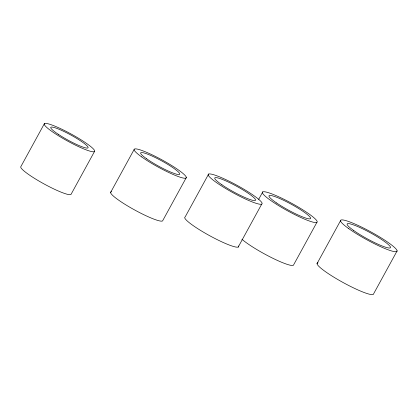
<?xml version="1.0" encoding="UTF-8"?>
<svg xmlns="http://www.w3.org/2000/svg" width="418" height="418" viewBox="0 0 418 418"><rect width="100%" height="100%" fill="white"/><g stroke="black" fill="none" stroke-linecap="round" stroke-linejoin="round"><path stroke-width="0.63" d="M44.386 123.65L20.9 166.547A28.701 3.945 28.7 0 0 42.882 183.288A28.701 3.945 28.7 0 0 71.013 194.407L94.499 151.509A28.701 3.945 28.7 0 0 59.575 128.185A28.701 3.945 28.7 0 0 54.251 133.049A28.701 3.945 28.7 0 0 94.499 151.509M110.608 192.463L134.094 149.566M186.318 177.54L162.832 220.438A29.688 4.081 28.7 0 1 133.086 209.104A29.688 4.081 28.7 0 1 111.554 191.768M208.629 174.066L185.148 216.958A30.676 4.217 28.7 0 0 210.306 236.05A30.676 4.217 28.7 0 0 238.579 245.983M258.674 199.36L262.744 191.925M238.218 247.043L261.705 204.146A30.676 4.217 28.7 0 0 226.128 179.761A30.676 4.217 28.7 0 0 217.668 183.408A30.676 4.217 28.7 0 0 261.705 204.146M316.87 222.392A31.167 4.284 28.7 0 1 272.479 201.68A31.167 4.284 28.7 0 1 280.07 197.406A31.167 4.284 28.7 0 1 316.87 222.392L293.384 265.289A31.167 4.284 28.7 0 1 270.613 257.159A31.167 4.284 28.7 0 1 241.938 239.263M317.043 263.601L340.529 220.704M397.1 250.915L373.614 293.812A32.155 4.42 28.7 0 1 341.647 281.722A32.155 4.42 28.7 0 1 318.004 262.812M141.582 156.854A29.688 4.081 28.7 0 0 185.367 178.235A29.688 4.081 28.7 0 0 153.667 155.569A29.688 4.081 28.7 0 0 141.582 156.854M146.269 158.542A22.217 3.051 28.7 0 0 179.04 174.541A22.217 3.051 28.7 0 0 155.313 157.576A22.217 3.051 28.7 0 0 146.269 158.542M58.201 134.23A21.229 2.916 28.7 0 0 87.979 147.888A21.229 2.916 28.7 0 0 62.146 130.63A21.229 2.916 28.7 0 0 58.201 134.23M221.932 184.793A23.204 3.187 28.7 0 0 255.241 200.483A23.204 3.187 28.7 0 0 228.332 182.034A23.204 3.187 28.7 0 0 221.932 184.793M276.632 202.991A23.701 3.255 28.7 0 0 310.386 218.745A23.701 3.255 28.7 0 0 282.406 199.747A23.701 3.255 28.7 0 0 276.632 202.991M348.821 228.688A32.155 4.42 28.7 0 0 396.139 251.704A32.155 4.42 28.7 0 0 361.486 227.042A32.155 4.42 28.7 0 0 348.821 228.688M353.466 230.339A24.688 3.391 28.7 0 0 389.79 248.01A24.688 3.391 28.7 0 0 363.19 229.08A24.688 3.391 28.7 0 0 353.466 230.339"/></g></svg>
